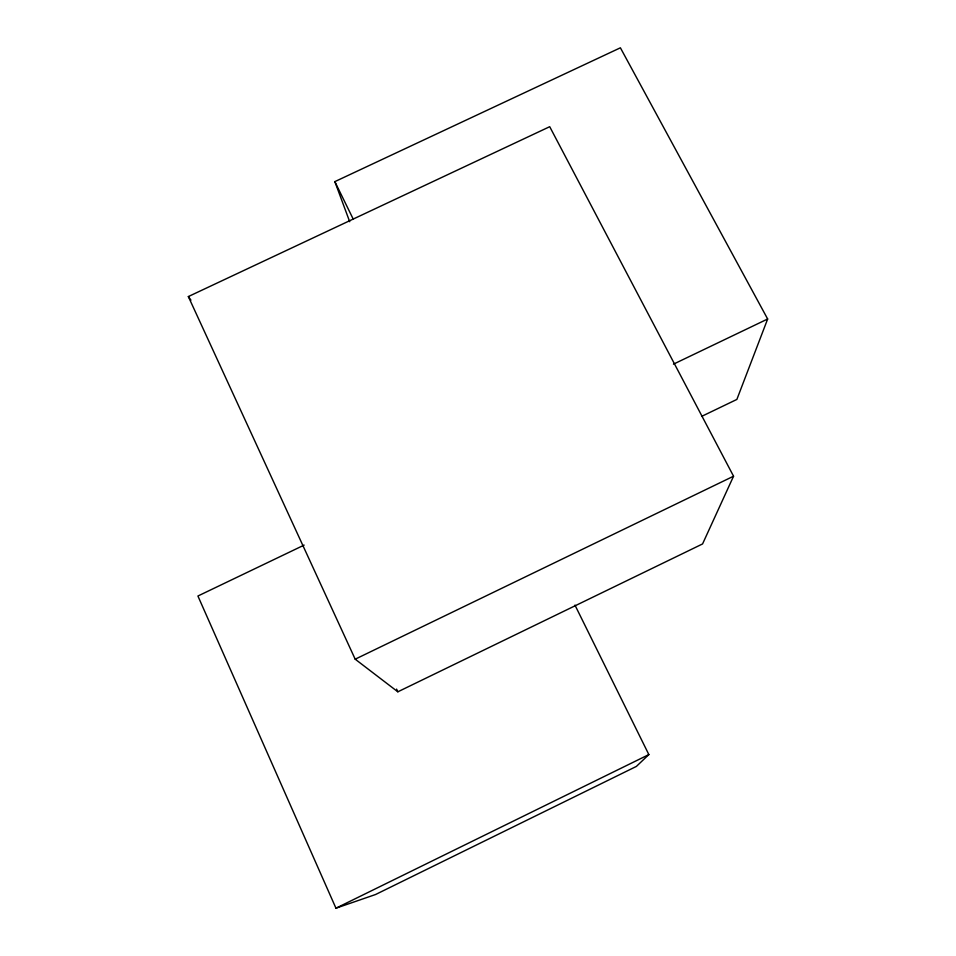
<?xml version="1.0" encoding="UTF-8"?>
<svg xmlns="http://www.w3.org/2000/svg" width="956" height="956" viewBox="0 0 956 956"><rect width="100%" height="100%" fill="white"/><g stroke="black" fill="none" stroke-linecap="round" stroke-linejoin="round"><path stroke-width="1.43" d="M349.693 221.708L334.851 181.628L620.396 47.8L767.656 319.005L736.873 399.429L701.883 416.266M733.551 476.208L702.564 543.94L397.839 691.809L355.19 659.186L188.344 296.563L549.712 126.694L733.551 476.208L355.19 659.186M574.962 605.112L648.849 754.583L636.373 766.425L375.589 894.505L335.95 908.2L197.916 596.018L304.139 545.099M335.95 908.2L648.849 754.583M673.466 364.152L767.656 319.005M188.344 296.563L190.949 300.148M334.851 181.628L353.182 219.032M396.585 689.109L397.839 691.809"/></g></svg>
